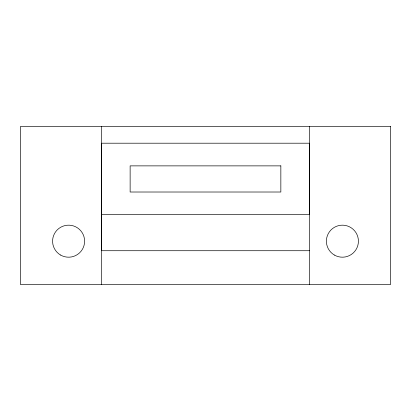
<?xml version="1.0" encoding="UTF-8"?>
<svg xmlns="http://www.w3.org/2000/svg" width="411" height="411" viewBox="0 0 411 411"><rect width="100%" height="100%" fill="white"/><g stroke="black" fill="none" stroke-linecap="round" stroke-linejoin="round"><path stroke-width="0.62" d="M101.455 214.686L101.574 143.203L309.426 143.203L309.426 214.686L101.455 214.686L101.574 250.72L309.426 250.72M309.426 126.362L309.426 284.638M101.574 126.362L101.574 284.638M390.45 126.362L20.55 126.362L20.55 284.638L390.45 284.638L390.45 126.362M280.847 165.874L130.133 165.874L130.133 192.014L280.847 192.014L280.847 165.874M334.395 255.051A16.014 16.014 0 0 0 358.418 241.185A16.014 16.014 0 0 0 334.395 227.314A16.014 16.014 0 0 0 334.395 255.051M60.592 255.051A16.014 16.014 0 0 0 84.615 241.185A16.014 16.014 0 0 0 60.592 227.314A16.014 16.014 0 0 0 60.592 255.051"/></g></svg>
